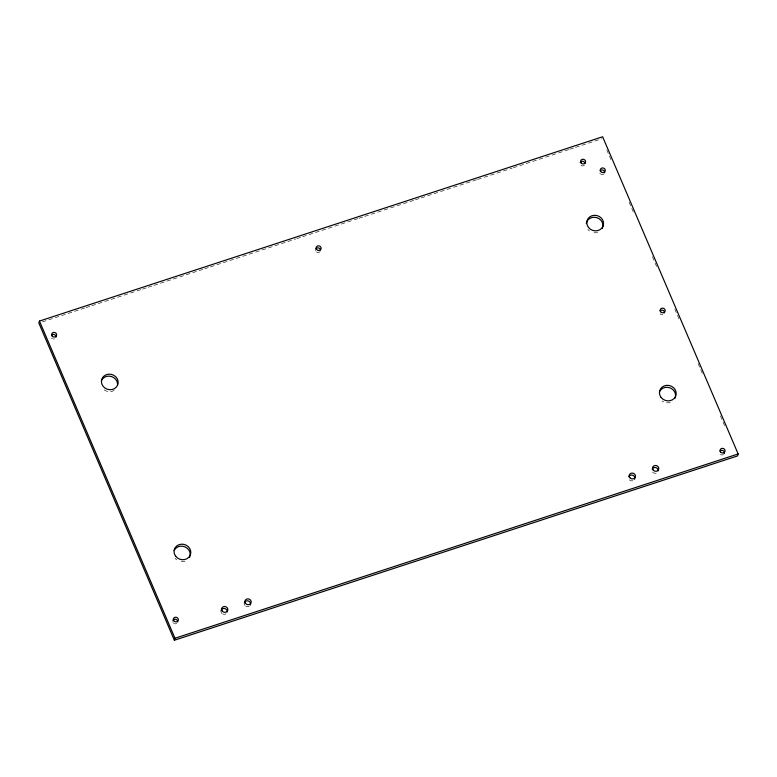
<?xml version="1.0" encoding="UTF-8"?>
<svg xmlns="http://www.w3.org/2000/svg" width="777" height="777" viewBox="0 0 777 777"><rect width="100%" height="100%" fill="white"/><g stroke="black" fill="none" stroke-linecap="round" stroke-linejoin="round"><path stroke-width="0.58" stroke-dasharray="3.88 2.91" d="M42.308 321.911L84.916 307.964M86.072 307.595L90.676 306.08M91.832 305.711L141.346 289.5M142.502 289.122L147.106 287.616M148.261 287.237L152.865 285.732M154.021 285.353L203.545 269.143M204.691 268.764L209.295 267.259M210.45 266.88L295.678 238.995M296.824 238.617L301.437 237.111M302.583 236.732L357.867 218.638M359.013 218.259L363.626 216.754M364.772 216.375L414.296 200.165M415.452 199.796L420.056 198.281M421.212 197.912L476.486 179.817M477.641 179.438L512.189 168.133M513.344 167.754L568.618 149.66M569.774 149.281L574.378 147.776M575.534 147.397L602.02 138.733M606.779 149.864L611.052 159.877M629.127 202.166L634.353 214.413M652.427 256.701L656.701 266.725M674.776 309.013L680.001 321.26M698.076 363.549L702.35 373.562M720.425 415.86L725.65 428.098M584.479 165.112A2.535 2.312 17.2 0 1 580.157 164.345M319.998 251.661A2.535 2.312 17.2 0 1 316.006 251.447M315.685 250.893A2.535 2.312 17.2 0 1 315.52 250.301M54.487 338.898A2.535 2.312 17.2 0 1 53.195 338.986M52.564 338.791A2.535 2.312 17.2 0 1 51.535 337.995M176.748 623.436A2.535 2.312 17.2 0 1 174.242 623.601M173.679 623.271A2.535 2.312 17.2 0 1 173.222 622.814M172.892 622.27A2.535 2.312 17.2 0 1 172.727 621.668M670.347 402.418A8.45 7.721 17.2 0 1 662.043 400.942M723.465 454.574A2.535 2.312 17.2 0 1 720.405 454.409M662.995 314.646A2.535 2.312 17.2 0 1 660.042 313.753M597.717 232.41A8.45 7.721 17.2 0 1 591.297 232.061M589.403 230.944A8.45 7.721 17.2 0 1 587.868 229.419M604.137 173.776A2.535 2.312 17.2 0 1 600.602 174.009M600.145 173.553A2.535 2.312 17.2 0 1 599.815 173.009M184.965 561.276A8.45 7.721 17.2 0 1 178.545 560.916M176.651 559.799A8.45 7.721 17.2 0 1 175.116 558.274M114.238 390.365A8.45 7.721 17.2 0 1 102.486 388.277M656.215 473.106A3.166 2.894 17.2 0 1 652.525 471.979M632.876 480.74A3.166 2.894 17.2 0 1 629.185 479.623M249.33 606.157A3.166 2.894 17.2 0 1 245.503 605.953M244.93 605.38A3.166 2.894 17.2 0 1 244.318 603.952M226 613.801A3.166 2.894 17.2 0 1 222.873 614.005M222.164 613.587A3.166 2.894 17.2 0 1 220.979 611.586"/><path stroke-width="1.17" d="M39.462 321.076L38.85 323.047L174.369 640.238L737.538 455.924L738.15 453.953L602.631 136.762L39.462 321.076L174.98 638.267L174.369 640.238M174.98 638.267L738.15 453.953M580.176 162.558A2.535 2.312 17.2 0 1 584.994 163.413M315.705 249.116A2.535 2.312 17.2 0 1 320.512 249.971M51.564 335.159A2.535 2.312 17.2 0 1 56.041 337.131M172.912 620.483A2.535 2.312 17.2 0 1 177.719 621.95M659.479 391.657A8.45 7.721 17.2 0 1 670.483 388.053A8.45 7.721 17.2 0 1 674.931 398.465M719.968 451.107A2.535 2.312 17.2 0 1 724.271 453.661M660.071 310.907A2.535 2.312 17.2 0 1 664.549 312.888M586.266 223.582A8.45 7.721 17.2 0 1 596.814 217.667A8.45 7.721 17.2 0 1 602.292 228.457M600.165 170.717A2.535 2.312 17.2 0 1 604.642 172.688M174.097 550.514A8.45 7.721 17.2 0 1 185.091 546.911A8.45 7.721 17.2 0 1 189.539 557.323M101.466 380.507A8.45 7.721 17.2 0 1 111.432 376.524A8.45 7.721 17.2 0 1 117.492 385.382A8.45 7.721 17.2 0 1 103.098 386.305A8.45 7.721 17.2 0 1 108.77 374.174A8.45 7.721 17.2 0 1 117.521 385.343M652.146 469.065A3.166 2.894 17.2 0 1 658.158 470.901M628.807 476.709A3.166 2.894 17.2 0 1 632.934 475.359A3.166 2.894 17.2 0 1 634.595 479.254M244.318 603.185A3.166 2.894 17.2 0 1 248.281 600.971A3.166 2.894 17.2 0 1 250.33 605.021M220.989 610.829A3.166 2.894 17.2 0 1 224.543 608.508A3.166 2.894 17.2 0 1 227.214 611.936M600.757 171.581A2.535 2.312 17.2 0 0 605.079 171.29A2.535 2.312 17.2 0 0 602.457 167.939A2.535 2.312 17.2 0 0 600.757 171.581M660.654 311.781A2.535 2.312 17.2 0 0 664.976 311.49A2.535 2.312 17.2 0 0 662.354 308.139A2.535 2.312 17.2 0 0 660.654 311.781M720.551 451.981A2.535 2.312 17.2 0 0 724.873 451.69A2.535 2.312 17.2 0 0 722.251 448.339A2.535 2.312 17.2 0 0 720.551 451.981M581.089 162.917A2.535 2.312 17.2 0 0 585.421 162.626A2.535 2.312 17.2 0 0 582.799 159.275A2.535 2.312 17.2 0 0 581.089 162.917M316.618 249.475A2.535 2.312 17.2 0 0 320.95 249.184A2.535 2.312 17.2 0 0 318.317 245.833A2.535 2.312 17.2 0 0 316.618 249.475M52.146 336.023A2.535 2.312 17.2 0 0 56.468 335.742A2.535 2.312 17.2 0 0 53.846 332.391A2.535 2.312 17.2 0 0 52.146 336.023M173.834 620.842A2.535 2.312 17.2 0 0 178.156 620.551A2.535 2.312 17.2 0 0 175.534 617.2A2.535 2.312 17.2 0 0 173.834 620.842M588.48 227.447A8.45 7.721 17.2 0 0 602.903 226.486A8.45 7.721 17.2 0 0 594.152 215.316A8.45 7.721 17.2 0 0 588.48 227.447M661.11 397.455A8.45 7.721 17.2 0 0 675.534 396.493A8.45 7.721 17.2 0 0 666.792 385.324A8.45 7.721 17.2 0 0 661.11 397.455M175.728 556.313A8.45 7.721 17.2 0 0 190.151 555.351A8.45 7.721 17.2 0 0 181.4 544.182A8.45 7.721 17.2 0 0 175.728 556.313M653.136 470.007A3.166 2.894 17.2 0 0 658.546 469.648A3.166 2.894 17.2 0 0 655.264 465.462A3.166 2.894 17.2 0 0 653.136 470.007M629.797 477.651A3.166 2.894 17.2 0 0 635.207 477.292A3.166 2.894 17.2 0 0 631.924 473.096A3.166 2.894 17.2 0 0 629.797 477.651M245.532 603.408A3.166 2.894 17.2 0 0 250.942 603.049A3.166 2.894 17.2 0 0 247.669 598.863A3.166 2.894 17.2 0 0 245.532 603.408M222.203 611.043A3.166 2.894 17.2 0 0 227.612 610.683A3.166 2.894 17.2 0 0 224.33 606.497A3.166 2.894 17.2 0 0 222.203 611.043"/></g></svg>
